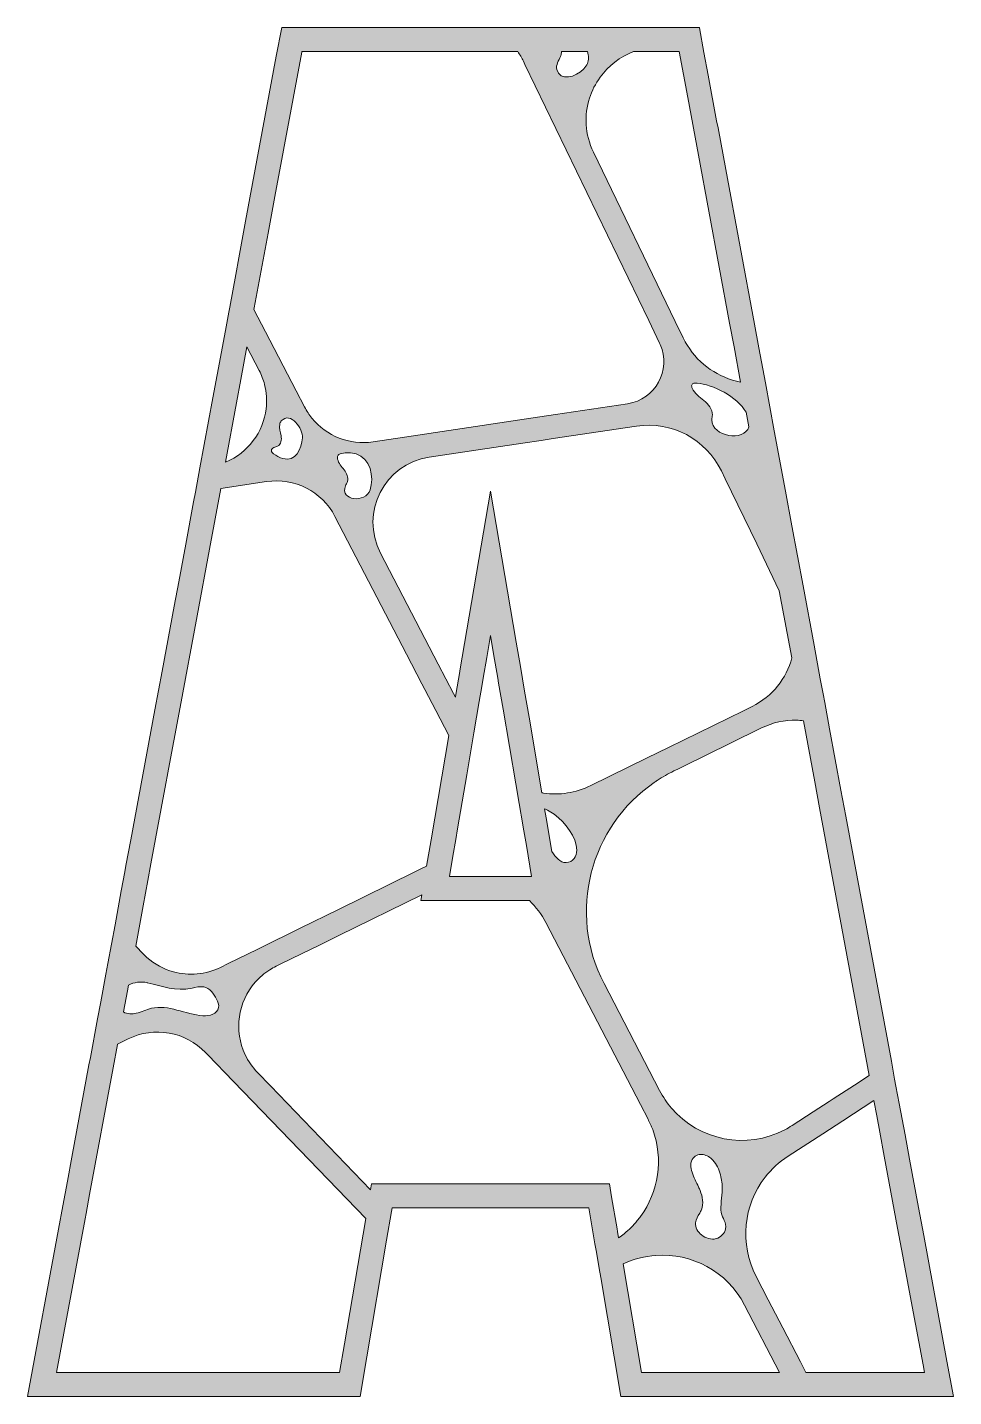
# Model space of a CAD drawing. Extents: x -1650 to 2650, y -4022 to 3022.
# Drawn here: x -1650 to -1350, y 2578.2 to 3021.8 of the extents above; entities that cross this region are included whole.
import ezdxf

# ---------------------------------------------------------------- set-up
doc = ezdxf.new("R2010")
doc.units = 0
doc.header["$MEASUREMENT"] = 0
doc.layers.add('Layer 1', color=7, linetype='Continuous')

# ---------------------------------------------------------------- blocks, each defined once
blk = doc.blocks.new('block 2')
at = {"layer": 'Layer 1', "true_color": 0x31fcff}
h = blk.add_hatch(color=4, dxfattribs=at)
h.dxf.hatch_style = 2
h.paths.add_polyline_path([(-1352.12, 2589.78), (-1359.67, 2630.48), (-1361.35, 2639.53), (-1364.26, 2655.17), (-1365.71, 2662.99), (-1367.6, 2673.17), (-1368.64, 2678.78), (-1369.08, 2681.1), (-1370.15, 2686.87), (-1384.89, 2766.26), (-1386.46, 2774.73), (-1390.15, 2794.56), (-1391.73, 2803.07), (-1392.25, 2805.88), (-1393.16, 2810.72), (-1395.18, 2821.6), (-1398.75, 2840.85), (-1402.37, 2860.35), (-1404.45, 2871.51), (-1408.07, 2891.03), (-1410.95, 2906.57), (-1413.07, 2917.99), (-1414.49, 2925.65), (-1423.8, 2975.75), (-1426.29, 2989.19), (-1426.73, 2991.51), (-1429.46, 3006.23), (-1430.84, 3013.65), (-1432.31, 3021.58), (-1432.34, 3021.75), (-1567.63, 3021.75), (-1569.37, 3012.43), (-1579.3, 2958.95), (-1581.5, 2947.09), (-1582.5, 2941.72), (-1584.45, 2931.17), (-1584.75, 2929.56), (-1585.86, 2923.59), (-1588.52, 2909.25), (-1589.91, 2901.76), (-1594.12, 2879.1), (-1595.59, 2871.18), (-1596.18, 2868.06), (-1598.72, 2854.32), (-1600.98, 2842.2), (-1602.45, 2834.23), (-1606.36, 2813.22), (-1608.68, 2800.71), (-1616.5, 2758.62), (-1618.06, 2750.26), (-1618.43, 2748.27), (-1619.57, 2742.09), (-1621.61, 2731.1), (-1623.95, 2718.53), (-1624.6, 2715.04), (-1626.26, 2706.11), (-1627.28, 2700.6), (-1629.6, 2688.11), (-1630.05, 2685.68), (-1635.59, 2655.81), (-1637.04, 2647.99), (-1638.52, 2640.04), (-1639.92, 2632.53), (-1650, 2578.25), (-1542.25, 2578.25), (-1540.06, 2591.1), (-1533.63, 2628.91), (-1532.05, 2638.22), (-1531.85, 2639.36), (-1468.12, 2639.36), (-1468.01, 2638.73), (-1466.14, 2627.72), (-1465.68, 2625.01), (-1464.79, 2619.78), (-1464.29, 2616.84), (-1457.73, 2578.25), (-1349.98, 2578.25)])
edge = h.paths.add_edge_path()
edge.add_spline(control_points=[(-1400.86, 2797.33), (-1400.11, 2797.31), (-1399.36, 2797.25), (-1398.62, 2797.17), (-1398.62, 2797.17), (-1394.95, 2777.41), (-1394.95, 2777.41), (-1394.95, 2777.41), (-1393.38, 2768.92), (-1393.38, 2768.92), (-1393.38, 2768.92), (-1377.29, 2682.25), (-1377.29, 2682.25), (-1377.29, 2682.25), (-1382.09, 2679.15), (-1382.09, 2679.15), (-1382.09, 2679.15), (-1388.98, 2674.69), (-1388.98, 2674.69), (-1388.98, 2674.69), (-1390.3, 2673.82), (-1390.3, 2673.82), (-1390.3, 2673.82), (-1395.45, 2670.49), (-1395.45, 2670.49), (-1395.45, 2670.49), (-1402.32, 2666.04), (-1402.32, 2666.04), (-1403.06, 2665.56), (-1403.83, 2665.11), (-1404.6, 2664.7), (-1417.1, 2658.07), (-1432.39, 2661.2), (-1441.36, 2671.68), (-1442.82, 2673.38), (-1444.12, 2675.29), (-1445.2, 2677.38), (-1445.2, 2677.38), (-1463.2, 2712.03), (-1463.2, 2712.03), (-1475.16, 2735.06), (-1467.71, 2762.94), (-1446.93, 2777.19), (-1446.62, 2777.4), (-1446.31, 2777.61), (-1446, 2777.8), (-1444.27, 2778.94), (-1442.45, 2779.98), (-1440.55, 2780.91), (-1440.55, 2780.91), (-1439.32, 2781.52), (-1439.32, 2781.52), (-1439.32, 2781.52), (-1437.11, 2782.59), (-1437.11, 2782.59), (-1437.11, 2782.59), (-1422.41, 2789.81), (-1422.41, 2789.81), (-1422.41, 2789.81), (-1412.17, 2794.84), (-1412.17, 2794.84), (-1408.53, 2796.63), (-1404.66, 2797.43), (-1400.86, 2797.33)], knot_values=[0, 0, 0, 0, 1, 1, 1, 2, 2, 2, 3, 3, 3, 4, 4, 4, 5, 5, 5, 6, 6, 6, 7, 7, 7, 8, 8, 8, 9, 9, 9, 10, 10, 10, 11, 11, 11, 12, 12, 12, 13, 13, 13, 14, 14, 14, 15, 15, 15, 16, 16, 16, 17, 17, 17, 18, 18, 18, 19, 19, 19, 20, 20, 20, 21, 21, 21, 21], degree=3, periodic=1)
edge = h.paths.add_edge_path()
edge.add_spline(control_points=[(-1425.24, 2637.84), (-1424.91, 2635.98), (-1423.42, 2634.66), (-1423.84, 2632.62), (-1424.15, 2631.11), (-1425.38, 2629.81), (-1426.87, 2629.41), (-1428.5, 2628.97), (-1430.28, 2629.57), (-1431.6, 2630.63), (-1432.8, 2631.58), (-1433.74, 2633.02), (-1433.59, 2634.55), (-1433.48, 2635.69), (-1432.81, 2636.65), (-1432.23, 2637.67), (-1432.02, 2638.03), (-1431.82, 2638.4), (-1431.67, 2638.77), (-1430.87, 2640.76), (-1431.31, 2643.04), (-1432.1, 2645.03), (-1432.25, 2645.4), (-1432.41, 2645.78), (-1432.59, 2646.15), (-1433.3, 2647.73), (-1434.16, 2649.25), (-1434.71, 2650.9), (-1435.21, 2652.43), (-1435.4, 2654.27), (-1434.38, 2655.52), (-1433.6, 2656.47), (-1432.27, 2656.84), (-1431.07, 2656.64), (-1429.87, 2656.43), (-1428.8, 2655.73), (-1427.95, 2654.85), (-1426.69, 2653.52), (-1425.92, 2651.85), (-1425.47, 2650.06), (-1425.09, 2648.54), (-1424.94, 2646.92), (-1424.91, 2645.36), (-1424.89, 2644.12), (-1425.08, 2642.81), (-1425.23, 2641.51), (-1425.37, 2640.25), (-1425.45, 2639), (-1425.24, 2637.84)], knot_values=[0, 0, 0, 0, 1, 1, 1, 2, 2, 2, 3, 3, 3, 4, 4, 4, 5, 5, 5, 6, 6, 6, 7, 7, 7, 8, 8, 8, 9, 9, 9, 10, 10, 10, 11, 11, 11, 12, 12, 12, 13, 13, 13, 14, 14, 14, 15, 15, 15, 16, 16, 16, 16], degree=3, periodic=1)
edge = h.paths.add_edge_path()
edge.add_spline(control_points=[(-1472.07, 2755.25), (-1472.04, 2753.27), (-1473.22, 2751.26), (-1475.47, 2751.22), (-1477.52, 2751.18), (-1478.87, 2752.98), (-1480.09, 2754.78), (-1480.09, 2754.78), (-1481.96, 2765.77), (-1481.96, 2765.77), (-1481.96, 2765.77), (-1482.45, 2768.61), (-1482.45, 2768.61), (-1482.12, 2768.5), (-1481.79, 2768.36), (-1481.49, 2768.21), (-1480.79, 2767.85), (-1480.06, 2767.39), (-1479.33, 2766.86), (-1475.7, 2764.18), (-1472.13, 2759.5), (-1472.07, 2755.25)], knot_values=[0, 0, 0, 0, 1, 1, 1, 2, 2, 2, 3, 3, 3, 4, 4, 4, 5, 5, 5, 6, 6, 6, 7, 7, 7, 7], degree=3, periodic=1)
h.paths.add_polyline_path([(-1512.17, 2753.27), (-1511.25, 2758.74), (-1510.67, 2762.14), (-1507.69, 2779.61), (-1505.37, 2793.22), (-1503.64, 2803.36), (-1502.8, 2808.27), (-1502.35, 2810.92), (-1501.2, 2817.68), (-1499.99, 2824.77), (-1498.98, 2818.83), (-1497.63, 2810.95), (-1497.36, 2809.37), (-1495.93, 2800.95), (-1491.8, 2776.73), (-1490.72, 2770.38), (-1489.54, 2763.48), (-1489.41, 2762.69), (-1488.38, 2756.71), (-1486.69, 2746.74), (-1513.29, 2746.74)])
edge = h.paths.add_edge_path()
edge.add_spline(control_points=[(-1413.77, 2854.44), (-1413.77, 2854.44), (-1406.45, 2839.29), (-1406.45, 2839.29), (-1406.45, 2839.29), (-1402.4, 2817.51), (-1402.4, 2817.51), (-1404.12, 2810.91), (-1408.61, 2805.06), (-1415.21, 2801.83), (-1415.21, 2801.83), (-1418.09, 2800.41), (-1418.09, 2800.41), (-1418.09, 2800.41), (-1442.38, 2788.49), (-1442.38, 2788.49), (-1442.38, 2788.49), (-1449.22, 2785.13), (-1449.22, 2785.13), (-1449.22, 2785.13), (-1467.49, 2776.17), (-1467.49, 2776.17), (-1472.41, 2773.75), (-1477.75, 2773), (-1482.81, 2773.74), (-1482.99, 2773.76), (-1483.16, 2773.79), (-1483.33, 2773.82), (-1483.33, 2773.82), (-1487.51, 2798.31), (-1487.51, 2798.31), (-1487.51, 2798.31), (-1488.94, 2806.74), (-1488.94, 2806.74), (-1488.94, 2806.74), (-1490.31, 2814.74), (-1490.31, 2814.74), (-1490.31, 2814.74), (-1491.65, 2822.63), (-1491.65, 2822.63), (-1491.65, 2822.63), (-1499.99, 2871.51), (-1499.99, 2871.51), (-1499.99, 2871.51), (-1509.91, 2813.29), (-1509.91, 2813.29), (-1509.91, 2813.29), (-1509.93, 2813.15), (-1509.93, 2813.15), (-1509.93, 2813.15), (-1511.2, 2805.72), (-1511.2, 2805.72), (-1511.2, 2805.72), (-1511.36, 2804.77), (-1511.36, 2804.77), (-1511.36, 2804.77), (-1511.98, 2805.96), (-1511.98, 2805.96), (-1511.98, 2805.96), (-1514.49, 2810.78), (-1514.49, 2810.78), (-1514.49, 2810.78), (-1516.93, 2815.48), (-1516.93, 2815.48), (-1516.93, 2815.48), (-1535.64, 2851.5), (-1535.64, 2851.5), (-1542.41, 2864.54), (-1534.34, 2880.36), (-1519.82, 2882.54), (-1519.82, 2882.54), (-1506.14, 2884.59), (-1506.14, 2884.59), (-1506.14, 2884.59), (-1489.47, 2887.09), (-1489.47, 2887.09), (-1489.47, 2887.09), (-1483.59, 2887.97), (-1483.59, 2887.97), (-1483.59, 2887.97), (-1479.66, 2888.55), (-1479.66, 2888.55), (-1479.66, 2888.55), (-1452.7, 2892.59), (-1452.7, 2892.59), (-1441.33, 2894.3), (-1430.18, 2888.41), (-1425.19, 2878.07), (-1425.19, 2878.07), (-1423.95, 2875.5), (-1423.95, 2875.5), (-1423.95, 2875.5), (-1413.77, 2854.44), (-1413.77, 2854.44)], knot_values=[0, 0, 0, 0, 1, 1, 1, 2, 2, 2, 3, 3, 3, 4, 4, 4, 5, 5, 5, 6, 6, 6, 7, 7, 7, 8, 8, 8, 9, 9, 9, 10, 10, 10, 11, 11, 11, 12, 12, 12, 13, 13, 13, 14, 14, 14, 15, 15, 15, 16, 16, 16, 17, 17, 17, 18, 18, 18, 19, 19, 19, 20, 20, 20, 21, 21, 21, 22, 22, 22, 23, 23, 23, 24, 24, 24, 25, 25, 25, 26, 26, 26, 27, 27, 27, 28, 28, 28, 29, 29, 29, 30, 30, 30, 31, 31, 31, 31], degree=3, periodic=1)
edge = h.paths.add_edge_path()
edge.add_spline(control_points=[(-1416.3, 2892.34), (-1417.74, 2887.49), (-1428.26, 2889.1), (-1428.27, 2894.64), (-1428.27, 2895.19), (-1428.13, 2895.72), (-1428.1, 2896.25), (-1428.04, 2898.12), (-1429.42, 2899.69), (-1430.84, 2900.89), (-1432.27, 2902.08), (-1433.91, 2903.18), (-1434.66, 2904.89), (-1434.8, 2905.2), (-1434.91, 2905.56), (-1434.8, 2905.89), (-1434.58, 2906.52), (-1433.72, 2906.61), (-1433.04, 2906.55), (-1428.07, 2906.08), (-1420.06, 2902.19), (-1417.18, 2897.08), (-1417.18, 2897.08), (-1417.18, 2897.07), (-1417.18, 2897.07), (-1417.18, 2897.07), (-1416.3, 2892.34), (-1416.3, 2892.34)], knot_values=[0, 0, 0, 0, 1, 1, 1, 2, 2, 2, 3, 3, 3, 4, 4, 4, 5, 5, 5, 6, 6, 6, 7, 7, 7, 8, 8, 8, 9, 9, 9, 9], degree=3, periodic=1)
edge = h.paths.add_edge_path()
edge.add_spline(control_points=[(-1464.48, 3005.59), (-1461.8, 3009.29), (-1458.07, 3012.24), (-1453.68, 3013.9), (-1453.68, 3013.9), (-1438.87, 3013.9), (-1438.87, 3013.9), (-1438.87, 3013.9), (-1436.11, 2999.01), (-1436.11, 2999.01), (-1436.11, 2999.01), (-1432.64, 2980.37), (-1432.64, 2980.37), (-1432.64, 2980.37), (-1422.53, 2925.92), (-1422.53, 2925.92), (-1422.53, 2925.92), (-1421.11, 2918.25), (-1421.11, 2918.25), (-1421.11, 2918.25), (-1419, 2906.88), (-1419, 2906.88), (-1426.04, 2908.26), (-1432.34, 2912.49), (-1436.23, 2918.74), (-1436.72, 2919.53), (-1437.18, 2920.35), (-1437.58, 2921.21), (-1437.58, 2921.21), (-1440.14, 2926.49), (-1440.14, 2926.49), (-1440.14, 2926.49), (-1466.65, 2981.32), (-1466.65, 2981.32), (-1469.49, 2987.21), (-1469.68, 2993.37), (-1467.93, 2998.8), (-1467.15, 3001.25), (-1465.98, 3003.53), (-1464.48, 3005.59)], knot_values=[0, 0, 0, 0, 1, 1, 1, 2, 2, 2, 3, 3, 3, 4, 4, 4, 5, 5, 5, 6, 6, 6, 7, 7, 7, 8, 8, 8, 9, 9, 9, 10, 10, 10, 11, 11, 11, 12, 12, 12, 13, 13, 13, 13], degree=3, periodic=1)
edge = h.paths.add_edge_path()
edge.add_spline(control_points=[(-1477.31, 3012.37), (-1477.18, 3012.73), (-1477.07, 3013.09), (-1477.02, 3013.46), (-1477, 3013.6), (-1476.99, 3013.76), (-1476.99, 3013.9), (-1476.99, 3013.9), (-1468.52, 3013.9), (-1468.52, 3013.9), (-1468.36, 3013.24), (-1468.26, 3012.56), (-1468.22, 3011.9), (-1468.17, 3010.64), (-1468.79, 3009.39), (-1469.76, 3008.35), (-1472.38, 3005.51), (-1477.54, 3004.18), (-1478.52, 3008.14), (-1478.88, 3009.6), (-1477.86, 3010.94), (-1477.31, 3012.37)], knot_values=[0, 0, 0, 0, 1, 1, 1, 2, 2, 2, 3, 3, 3, 4, 4, 4, 5, 5, 5, 6, 6, 6, 7, 7, 7, 7], degree=3, periodic=1)
edge = h.paths.add_edge_path()
edge.add_spline(control_points=[(-1576.52, 2930.92), (-1576.52, 2930.92), (-1572.02, 2955.15), (-1572.02, 2955.15), (-1572.02, 2955.15), (-1569.81, 2967.02), (-1569.81, 2967.02), (-1569.81, 2967.02), (-1561.14, 3013.68), (-1561.14, 3013.68), (-1561.14, 3013.68), (-1561.1, 3013.9), (-1561.1, 3013.9), (-1561.1, 3013.9), (-1491.14, 3013.9), (-1491.14, 3013.9), (-1490.47, 3012.92), (-1489.86, 3011.88), (-1489.34, 3010.79), (-1489.34, 3010.79), (-1488.82, 3009.72), (-1488.82, 3009.72), (-1488.82, 3009.72), (-1448.73, 2926.77), (-1448.73, 2926.77), (-1448.73, 2926.77), (-1445.2, 2919.48), (-1445.2, 2919.48), (-1445.13, 2919.33), (-1445.06, 2919.18), (-1445, 2919.03), (-1441.35, 2910.77), (-1446.55, 2901.21), (-1455.56, 2899.86), (-1455.56, 2899.86), (-1478.9, 2896.36), (-1478.9, 2896.36), (-1478.9, 2896.36), (-1489.04, 2894.84), (-1489.04, 2894.84), (-1489.04, 2894.84), (-1492.6, 2894.31), (-1492.6, 2894.31), (-1492.6, 2894.31), (-1527.82, 2889.03), (-1527.82, 2889.03), (-1527.82, 2889.03), (-1538.04, 2887.5), (-1538.04, 2887.5), (-1545.63, 2886.36), (-1553.14, 2889.38), (-1557.84, 2895.19), (-1558.73, 2896.3), (-1559.52, 2897.5), (-1560.2, 2898.8), (-1560.2, 2898.8), (-1562.9, 2903.99), (-1562.9, 2903.99), (-1562.9, 2903.99), (-1572.87, 2923.18), (-1572.87, 2923.18), (-1572.87, 2923.18), (-1576.61, 2930.39), (-1576.61, 2930.39), (-1576.61, 2930.39), (-1576.52, 2930.92), (-1576.52, 2930.92)], knot_values=[0, 0, 0, 0, 1, 1, 1, 2, 2, 2, 3, 3, 3, 4, 4, 4, 5, 5, 5, 6, 6, 6, 7, 7, 7, 8, 8, 8, 9, 9, 9, 10, 10, 10, 11, 11, 11, 12, 12, 12, 13, 13, 13, 14, 14, 14, 15, 15, 15, 16, 16, 16, 17, 17, 17, 18, 18, 18, 19, 19, 19, 20, 20, 20, 21, 21, 21, 22, 22, 22, 22], degree=3, periodic=1)
edge = h.paths.add_edge_path()
edge.add_spline(control_points=[(-1547.41, 2878.43), (-1548.23, 2879.52), (-1549.22, 2880.56), (-1549.5, 2881.9), (-1549.61, 2882.45), (-1549.56, 2883.1), (-1549.12, 2883.46), (-1548.87, 2883.65), (-1548.55, 2883.71), (-1548.24, 2883.76), (-1546.69, 2884.01), (-1545.07, 2884.04), (-1543.55, 2883.62), (-1538.92, 2882.33), (-1537.61, 2876.13), (-1538.98, 2871.94), (-1540.41, 2867.59), (-1548.84, 2868.36), (-1546.99, 2873.24), (-1546.81, 2873.73), (-1546.48, 2874.16), (-1546.32, 2874.66), (-1545.89, 2875.95), (-1546.59, 2877.34), (-1547.41, 2878.43)], knot_values=[0, 0, 0, 0, 1, 1, 1, 2, 2, 2, 3, 3, 3, 4, 4, 4, 5, 5, 5, 6, 6, 6, 7, 7, 7, 8, 8, 8, 8], degree=3, periodic=1)
edge = h.paths.add_edge_path()
edge.add_spline(control_points=[(-1567.8, 2889.47), (-1567.99, 2890.71), (-1568.47, 2891.96), (-1568.24, 2893.21), (-1568.17, 2893.6), (-1568.03, 2893.98), (-1567.76, 2894.27), (-1564.72, 2897.62), (-1560.67, 2891.62), (-1560.93, 2888.81), (-1561.26, 2885.31), (-1563.09, 2880.78), (-1567.25, 2882.09), (-1568.33, 2882.43), (-1569.36, 2882.96), (-1570.27, 2883.65), (-1570.62, 2883.91), (-1570.97, 2884.26), (-1570.96, 2884.7), (-1570.96, 2885.14), (-1570.57, 2885.47), (-1570.17, 2885.66), (-1569.77, 2885.83), (-1569.32, 2885.89), (-1568.94, 2886.1), (-1567.83, 2886.7), (-1567.6, 2888.22), (-1567.8, 2889.47)], knot_values=[0, 0, 0, 0, 1, 1, 1, 2, 2, 2, 3, 3, 3, 4, 4, 4, 5, 5, 5, 6, 6, 6, 7, 7, 7, 8, 8, 8, 9, 9, 9, 9], degree=3, periodic=1)
edge = h.paths.add_edge_path()
edge.add_spline(control_points=[(-1582.21, 2900.19), (-1582.21, 2900.19), (-1580.82, 2907.67), (-1580.82, 2907.67), (-1580.82, 2907.67), (-1578.87, 2918.23), (-1578.87, 2918.23), (-1578.87, 2918.23), (-1574.92, 2910.63), (-1574.92, 2910.63), (-1574.15, 2909.15), (-1573.58, 2907.64), (-1573.18, 2906.11), (-1572.5, 2903.47), (-1572.34, 2900.8), (-1572.66, 2898.23), (-1573.57, 2890.71), (-1578.47, 2883.93), (-1585.79, 2880.95), (-1585.79, 2880.95), (-1582.21, 2900.19), (-1582.21, 2900.19)], knot_values=[0, 0, 0, 0, 1, 1, 1, 2, 2, 2, 3, 3, 3, 4, 4, 4, 5, 5, 5, 6, 6, 6, 7, 7, 7, 7], degree=3, periodic=1)
edge = h.paths.add_edge_path()
edge.add_spline(control_points=[(-1612.48, 2737.25), (-1612.48, 2737.25), (-1610.96, 2745.43), (-1610.96, 2745.43), (-1610.96, 2745.43), (-1609.96, 2750.85), (-1609.96, 2750.85), (-1609.96, 2750.85), (-1605.13, 2776.82), (-1605.13, 2776.82), (-1605.13, 2776.82), (-1604.61, 2779.64), (-1604.61, 2779.64), (-1604.61, 2779.68), (-1604.6, 2779.72), (-1604.59, 2779.76), (-1604.59, 2779.76), (-1600.54, 2801.55), (-1600.54, 2801.55), (-1600.54, 2801.55), (-1595.04, 2831.15), (-1595.04, 2831.15), (-1595.04, 2831.15), (-1591.03, 2852.72), (-1591.03, 2852.72), (-1591.03, 2852.72), (-1587.38, 2872.41), (-1587.38, 2872.41), (-1587.38, 2872.41), (-1572.53, 2874.63), (-1572.53, 2874.63), (-1563.48, 2875.99), (-1554.58, 2871.45), (-1550.36, 2863.34), (-1550.36, 2863.34), (-1527.16, 2818.68), (-1527.16, 2818.68), (-1527.16, 2818.68), (-1522.21, 2809.16), (-1522.21, 2809.16), (-1522.21, 2809.16), (-1521.25, 2807.28), (-1521.25, 2807.28), (-1521.25, 2807.28), (-1517.74, 2800.52), (-1517.74, 2800.52), (-1517.74, 2800.52), (-1513.49, 2792.34), (-1513.49, 2792.34), (-1513.49, 2792.34), (-1519.24, 2758.59), (-1519.24, 2758.59), (-1519.24, 2758.59), (-1520.69, 2750.08), (-1520.69, 2750.08), (-1521, 2749.9), (-1521.33, 2749.74), (-1521.65, 2749.58), (-1521.65, 2749.58), (-1524.5, 2748.18), (-1524.5, 2748.18), (-1524.5, 2748.18), (-1549.17, 2736.07), (-1549.17, 2736.07), (-1549.17, 2736.07), (-1561.67, 2729.93), (-1561.67, 2729.93), (-1561.67, 2729.93), (-1564.61, 2728.49), (-1564.61, 2728.49), (-1564.61, 2728.49), (-1571.44, 2725.14), (-1571.44, 2725.14), (-1571.44, 2725.14), (-1575.37, 2723.21), (-1575.37, 2723.21), (-1575.37, 2723.21), (-1584.98, 2718.49), (-1584.98, 2718.49), (-1584.98, 2718.49), (-1587.45, 2717.28), (-1587.45, 2717.28), (-1592.31, 2714.89), (-1597.74, 2714.47), (-1602.7, 2715.85), (-1605.84, 2716.71), (-1608.78, 2718.28), (-1611.31, 2720.53), (-1611.72, 2720.88), (-1612.12, 2721.27), (-1612.52, 2721.67), (-1612.52, 2721.67), (-1614.91, 2724.16), (-1614.91, 2724.16), (-1614.91, 2724.16), (-1612.48, 2737.25), (-1612.48, 2737.25)], knot_values=[0, 0, 0, 0, 1, 1, 1, 2, 2, 2, 3, 3, 3, 4, 4, 4, 5, 5, 5, 6, 6, 6, 7, 7, 7, 8, 8, 8, 9, 9, 9, 10, 10, 10, 11, 11, 11, 12, 12, 12, 13, 13, 13, 14, 14, 14, 15, 15, 15, 16, 16, 16, 17, 17, 17, 18, 18, 18, 19, 19, 19, 20, 20, 20, 21, 21, 21, 22, 22, 22, 23, 23, 23, 24, 24, 24, 25, 25, 25, 26, 26, 26, 27, 27, 27, 28, 28, 28, 29, 29, 29, 30, 30, 30, 31, 31, 31, 32, 32, 32, 32], degree=3, periodic=1)
edge = h.paths.add_edge_path()
edge.add_spline(control_points=[(-1617.6, 2709.69), (-1617.6, 2709.69), (-1617.26, 2711.49), (-1617.26, 2711.49), (-1615.47, 2712.51), (-1613.23, 2712.78), (-1611.22, 2712.33), (-1611.2, 2712.33), (-1611.18, 2712.33), (-1611.17, 2712.32), (-1606.04, 2711.12), (-1602.11, 2709.45), (-1596.66, 2710.57), (-1595.41, 2710.83), (-1594.12, 2711.19), (-1592.88, 2710.94), (-1590.93, 2710.54), (-1589.58, 2708.76), (-1588.7, 2706.98), (-1588.26, 2706.14), (-1587.89, 2705.2), (-1588.05, 2704.27), (-1588.41, 2702.2), (-1591.05, 2701.48), (-1593.15, 2701.63), (-1598.8, 2702.01), (-1604.31, 2705.36), (-1609.82, 2704.03), (-1611.49, 2703.62), (-1613.04, 2702.8), (-1614.71, 2702.4), (-1616.1, 2702.08), (-1617.68, 2702.12), (-1618.86, 2702.85), (-1618.86, 2702.85), (-1617.6, 2709.69), (-1617.6, 2709.69)], knot_values=[0, 0, 0, 0, 1, 1, 1, 2, 2, 2, 3, 3, 3, 4, 4, 4, 5, 5, 5, 6, 6, 6, 7, 7, 7, 8, 8, 8, 9, 9, 9, 10, 10, 10, 11, 11, 11, 12, 12, 12, 12], degree=3, periodic=1)
edge = h.paths.add_edge_path()
edge.add_spline(control_points=[(-1547.32, 2595.31), (-1547.32, 2595.31), (-1548.88, 2586.1), (-1548.88, 2586.1), (-1548.88, 2586.1), (-1640.55, 2586.1), (-1640.55, 2586.1), (-1640.55, 2586.1), (-1634.32, 2619.63), (-1634.32, 2619.63), (-1634.32, 2619.63), (-1631.32, 2635.8), (-1631.32, 2635.8), (-1631.32, 2635.8), (-1631, 2637.56), (-1631, 2637.56), (-1631, 2637.56), (-1629.84, 2643.76), (-1629.84, 2643.76), (-1629.84, 2643.76), (-1622.23, 2684.77), (-1622.23, 2684.77), (-1622.23, 2684.77), (-1620.83, 2692.28), (-1620.83, 2692.28), (-1620.83, 2692.28), (-1620.81, 2692.43), (-1620.81, 2692.43), (-1620.81, 2692.43), (-1617.35, 2694.12), (-1617.35, 2694.12), (-1608.93, 2698.25), (-1598.8, 2696.48), (-1592.29, 2689.73), (-1592.29, 2689.73), (-1591.5, 2688.91), (-1591.5, 2688.91), (-1591.5, 2688.91), (-1583.19, 2680.29), (-1583.19, 2680.29), (-1583.19, 2680.29), (-1540.4, 2635.93), (-1540.4, 2635.93), (-1540.4, 2635.93), (-1547.32, 2595.31), (-1547.32, 2595.31)], knot_values=[0, 0, 0, 0, 1, 1, 1, 2, 2, 2, 3, 3, 3, 4, 4, 4, 5, 5, 5, 6, 6, 6, 7, 7, 7, 8, 8, 8, 9, 9, 9, 10, 10, 10, 11, 11, 11, 12, 12, 12, 13, 13, 13, 14, 14, 14, 15, 15, 15, 15], degree=3, periodic=1)
edge = h.paths.add_edge_path()
edge.add_spline(control_points=[(-1458.5, 2629.67), (-1458.5, 2629.67), (-1458.85, 2631.73), (-1458.85, 2631.73), (-1458.85, 2631.73), (-1459, 2632.58), (-1459, 2632.58), (-1459, 2632.58), (-1460.77, 2642.99), (-1460.77, 2642.99), (-1460.77, 2642.99), (-1461.48, 2647.22), (-1461.48, 2647.22), (-1461.48, 2647.22), (-1538.49, 2647.22), (-1538.49, 2647.22), (-1538.49, 2647.22), (-1538.82, 2645.25), (-1538.82, 2645.25), (-1538.82, 2645.25), (-1571.3, 2678.93), (-1571.3, 2678.93), (-1571.3, 2678.93), (-1575.47, 2683.26), (-1575.47, 2683.26), (-1577.15, 2685), (-1578.47, 2686.93), (-1579.44, 2688.97), (-1583.16, 2696.75), (-1581.81, 2706.08), (-1576.19, 2712.5), (-1574.85, 2714.02), (-1573.27, 2715.37), (-1571.47, 2716.51), (-1570.82, 2716.91), (-1570.15, 2717.29), (-1569.45, 2717.64), (-1569.45, 2717.64), (-1568.07, 2718.31), (-1568.07, 2718.31), (-1568.07, 2718.31), (-1561.25, 2721.67), (-1561.25, 2721.67), (-1561.25, 2721.67), (-1555.63, 2724.42), (-1555.63, 2724.42), (-1555.63, 2724.42), (-1549.08, 2727.64), (-1549.08, 2727.64), (-1549.08, 2727.64), (-1522.28, 2740.8), (-1522.28, 2740.8), (-1522.28, 2740.8), (-1522.6, 2738.89), (-1522.6, 2738.89), (-1522.6, 2738.89), (-1487.39, 2738.89), (-1487.39, 2738.89), (-1485.28, 2736.91), (-1483.47, 2734.54), (-1482.06, 2731.84), (-1482.06, 2731.84), (-1451.41, 2672.83), (-1451.41, 2672.83), (-1451.41, 2672.83), (-1448.97, 2668.13), (-1448.97, 2668.13), (-1448.39, 2667.01), (-1447.88, 2665.87), (-1447.45, 2664.72), (-1443.91, 2655.16), (-1445.54, 2644.59), (-1451.39, 2636.6), (-1451.72, 2636.14), (-1452.06, 2635.69), (-1452.43, 2635.26), (-1453.68, 2633.72), (-1455.11, 2632.3), (-1456.71, 2631.02), (-1457.28, 2630.55), (-1457.88, 2630.1), (-1458.5, 2629.67)], knot_values=[0, 0, 0, 0, 1, 1, 1, 2, 2, 2, 3, 3, 3, 4, 4, 4, 5, 5, 5, 6, 6, 6, 7, 7, 7, 8, 8, 8, 9, 9, 9, 10, 10, 10, 11, 11, 11, 12, 12, 12, 13, 13, 13, 14, 14, 14, 15, 15, 15, 16, 16, 16, 17, 17, 17, 18, 18, 18, 19, 19, 19, 20, 20, 20, 21, 21, 21, 22, 22, 22, 23, 23, 23, 24, 24, 24, 25, 25, 25, 26, 26, 26, 27, 27, 27, 27], degree=3, periodic=1)
edge = h.paths.add_edge_path()
edge.add_spline(control_points=[(-1451.1, 2586.1), (-1451.1, 2586.1), (-1457.06, 2621.21), (-1457.06, 2621.21), (-1453.63, 2622.83), (-1450.01, 2623.74), (-1446.4, 2623.99), (-1434.91, 2624.79), (-1423.41, 2618.91), (-1417.69, 2607.91), (-1417.69, 2607.91), (-1406.37, 2586.1), (-1406.37, 2586.1), (-1406.37, 2586.1), (-1451.1, 2586.1), (-1451.1, 2586.1)], knot_values=[0, 0, 0, 0, 1, 1, 1, 2, 2, 2, 3, 3, 3, 4, 4, 4, 5, 5, 5, 5], degree=3, periodic=1)
edge = h.paths.add_edge_path()
edge.add_spline(control_points=[(-1397.8, 2586.1), (-1397.8, 2586.1), (-1399.54, 2589.47), (-1399.54, 2589.47), (-1399.54, 2589.47), (-1405.29, 2600.54), (-1405.29, 2600.54), (-1405.29, 2600.54), (-1410, 2609.6), (-1410, 2609.6), (-1410, 2609.6), (-1413.93, 2617.16), (-1413.93, 2617.16), (-1419.44, 2627.78), (-1418.01, 2640.3), (-1411.05, 2649.3), (-1409.03, 2651.92), (-1406.54, 2654.23), (-1403.62, 2656.13), (-1403.62, 2656.13), (-1392.37, 2663.41), (-1392.37, 2663.41), (-1392.37, 2663.41), (-1385.9, 2667.61), (-1385.9, 2667.61), (-1385.9, 2667.61), (-1375.78, 2674.16), (-1375.78, 2674.16), (-1375.78, 2674.16), (-1374.85, 2669.19), (-1374.85, 2669.19), (-1374.85, 2669.19), (-1373.88, 2663.93), (-1373.88, 2663.93), (-1373.88, 2663.93), (-1372.42, 2656.1), (-1372.42, 2656.1), (-1372.42, 2656.1), (-1368.1, 2632.84), (-1368.1, 2632.84), (-1368.1, 2632.84), (-1366.42, 2623.78), (-1366.42, 2623.78), (-1366.42, 2623.78), (-1366.08, 2621.95), (-1366.08, 2621.95), (-1366.08, 2621.95), (-1363.72, 2609.2), (-1363.72, 2609.2), (-1363.72, 2609.2), (-1359.88, 2588.56), (-1359.88, 2588.56), (-1359.88, 2588.56), (-1359.43, 2586.1), (-1359.43, 2586.1), (-1359.43, 2586.1), (-1397.8, 2586.1), (-1397.8, 2586.1)], knot_values=[0, 0, 0, 0, 1, 1, 1, 2, 2, 2, 3, 3, 3, 4, 4, 4, 5, 5, 5, 6, 6, 6, 7, 7, 7, 8, 8, 8, 9, 9, 9, 10, 10, 10, 11, 11, 11, 12, 12, 12, 13, 13, 13, 14, 14, 14, 15, 15, 15, 16, 16, 16, 17, 17, 17, 18, 18, 18, 19, 19, 19, 19], degree=3, periodic=1)
at = {"layer": 'Layer 1', "lineweight": 0}
for points in [[(-1352.12, 2589.78), (-1359.67, 2630.48), (-1361.35, 2639.53), (-1364.26, 2655.17), (-1365.71, 2662.99), (-1367.6, 2673.17), (-1368.64, 2678.78), (-1369.08, 2681.1), (-1370.15, 2686.87), (-1384.89, 2766.26), (-1386.46, 2774.73), (-1390.15, 2794.56), (-1391.73, 2803.07), (-1392.25, 2805.88), (-1393.16, 2810.72), (-1395.18, 2821.6), (-1398.75, 2840.85), (-1402.37, 2860.35), (-1404.45, 2871.51), (-1408.07, 2891.03), (-1410.95, 2906.57), (-1413.07, 2917.99), (-1414.49, 2925.65), (-1423.8, 2975.75), (-1426.29, 2989.19), (-1426.73, 2991.51), (-1429.46, 3006.23), (-1430.84, 3013.65), (-1432.31, 3021.58), (-1432.34, 3021.75), (-1567.63, 3021.75), (-1569.37, 3012.43), (-1579.3, 2958.95), (-1581.5, 2947.09), (-1582.5, 2941.72), (-1584.45, 2931.17), (-1584.75, 2929.56), (-1585.86, 2923.59), (-1588.52, 2909.25), (-1589.91, 2901.76), (-1594.12, 2879.1), (-1595.59, 2871.18), (-1596.18, 2868.06), (-1598.72, 2854.32), (-1600.98, 2842.2), (-1602.45, 2834.23), (-1606.36, 2813.22), (-1608.68, 2800.71), (-1616.5, 2758.62), (-1618.06, 2750.26), (-1618.43, 2748.27), (-1619.57, 2742.09), (-1621.61, 2731.1), (-1623.95, 2718.53), (-1624.6, 2715.04), (-1626.26, 2706.11), (-1627.28, 2700.6), (-1629.6, 2688.11), (-1630.05, 2685.68), (-1635.59, 2655.81), (-1637.04, 2647.99), (-1638.52, 2640.04), (-1639.92, 2632.53), (-1650, 2578.25), (-1542.25, 2578.25), (-1540.06, 2591.1), (-1533.63, 2628.91), (-1532.05, 2638.22), (-1531.85, 2639.36), (-1468.12, 2639.36), (-1468.01, 2638.73), (-1466.14, 2627.72), (-1465.68, 2625.01), (-1464.79, 2619.78), (-1464.29, 2616.84), (-1457.73, 2578.25), (-1349.98, 2578.25), (-1352.12, 2589.78)], [(-1512.17, 2753.27), (-1511.25, 2758.74), (-1510.67, 2762.14), (-1507.69, 2779.61), (-1505.37, 2793.22), (-1503.64, 2803.36), (-1502.8, 2808.27), (-1502.35, 2810.92), (-1501.2, 2817.68), (-1499.99, 2824.77), (-1498.98, 2818.83), (-1497.63, 2810.95), (-1497.36, 2809.37), (-1495.93, 2800.95), (-1491.8, 2776.73), (-1490.72, 2770.38), (-1489.54, 2763.48), (-1489.41, 2762.69), (-1488.38, 2756.71), (-1486.69, 2746.74), (-1513.29, 2746.74), (-1512.17, 2753.27)]]:
    blk.add_lwpolyline(points, dxfattribs=at)
for points, knots in [([(-1576.52, 2930.92), (-1576.52, 2930.92), (-1572.02, 2955.15), (-1572.02, 2955.15), (-1572.02, 2955.15), (-1569.81, 2967.02), (-1569.81, 2967.02), (-1569.81, 2967.02), (-1561.14, 3013.68), (-1561.14, 3013.68), (-1561.14, 3013.68), (-1561.1, 3013.9), (-1561.1, 3013.9), (-1561.1, 3013.9), (-1491.14, 3013.9), (-1491.14, 3013.9), (-1490.47, 3012.92), (-1489.86, 3011.88), (-1489.34, 3010.79), (-1489.34, 3010.79), (-1488.82, 3009.72), (-1488.82, 3009.72), (-1488.82, 3009.72), (-1448.73, 2926.77), (-1448.73, 2926.77), (-1448.73, 2926.77), (-1445.2, 2919.48), (-1445.2, 2919.48), (-1445.13, 2919.33), (-1445.06, 2919.18), (-1445, 2919.03), (-1441.35, 2910.77), (-1446.55, 2901.21), (-1455.56, 2899.86), (-1455.56, 2899.86), (-1478.9, 2896.36), (-1478.9, 2896.36), (-1478.9, 2896.36), (-1489.04, 2894.84), (-1489.04, 2894.84), (-1489.04, 2894.84), (-1492.6, 2894.31), (-1492.6, 2894.31), (-1492.6, 2894.31), (-1527.82, 2889.03), (-1527.82, 2889.03), (-1527.82, 2889.03), (-1538.04, 2887.5), (-1538.04, 2887.5), (-1545.63, 2886.36), (-1553.14, 2889.38), (-1557.84, 2895.19), (-1558.73, 2896.3), (-1559.52, 2897.5), (-1560.2, 2898.8), (-1560.2, 2898.8), (-1562.9, 2903.99), (-1562.9, 2903.99), (-1562.9, 2903.99), (-1572.87, 2923.18), (-1572.87, 2923.18), (-1572.87, 2923.18), (-1576.61, 2930.39), (-1576.61, 2930.39), (-1576.61, 2930.39), (-1576.52, 2930.92), (-1576.52, 2930.92)], [0, 0, 0, 0, 1, 1, 1, 2, 2, 2, 3, 3, 3, 4, 4, 4, 5, 5, 5, 6, 6, 6, 7, 7, 7, 8, 8, 8, 9, 9, 9, 10, 10, 10, 11, 11, 11, 12, 12, 12, 13, 13, 13, 14, 14, 14, 15, 15, 15, 16, 16, 16, 17, 17, 17, 18, 18, 18, 19, 19, 19, 20, 20, 20, 21, 21, 21, 22, 22, 22, 22]), ([(-1477.31, 3012.37), (-1477.18, 3012.73), (-1477.07, 3013.09), (-1477.02, 3013.46), (-1477, 3013.6), (-1476.99, 3013.76), (-1476.99, 3013.9), (-1476.99, 3013.9), (-1468.52, 3013.9), (-1468.52, 3013.9), (-1468.36, 3013.24), (-1468.26, 3012.56), (-1468.22, 3011.9), (-1468.17, 3010.64), (-1468.79, 3009.39), (-1469.76, 3008.35), (-1472.38, 3005.51), (-1477.54, 3004.18), (-1478.52, 3008.14), (-1478.88, 3009.6), (-1477.86, 3010.94), (-1477.31, 3012.37)], [0, 0, 0, 0, 1, 1, 1, 2, 2, 2, 3, 3, 3, 4, 4, 4, 5, 5, 5, 6, 6, 6, 7, 7, 7, 7]), ([(-1464.48, 3005.59), (-1461.8, 3009.29), (-1458.07, 3012.24), (-1453.68, 3013.9), (-1453.68, 3013.9), (-1438.87, 3013.9), (-1438.87, 3013.9), (-1438.87, 3013.9), (-1436.11, 2999.01), (-1436.11, 2999.01), (-1436.11, 2999.01), (-1432.64, 2980.37), (-1432.64, 2980.37), (-1432.64, 2980.37), (-1422.53, 2925.92), (-1422.53, 2925.92), (-1422.53, 2925.92), (-1421.11, 2918.25), (-1421.11, 2918.25), (-1421.11, 2918.25), (-1419, 2906.88), (-1419, 2906.88), (-1426.04, 2908.26), (-1432.34, 2912.49), (-1436.23, 2918.74), (-1436.72, 2919.53), (-1437.18, 2920.35), (-1437.58, 2921.21), (-1437.58, 2921.21), (-1440.14, 2926.49), (-1440.14, 2926.49), (-1440.14, 2926.49), (-1466.65, 2981.32), (-1466.65, 2981.32), (-1469.49, 2987.21), (-1469.68, 2993.37), (-1467.93, 2998.8), (-1467.15, 3001.25), (-1465.98, 3003.53), (-1464.48, 3005.59)], [0, 0, 0, 0, 1, 1, 1, 2, 2, 2, 3, 3, 3, 4, 4, 4, 5, 5, 5, 6, 6, 6, 7, 7, 7, 8, 8, 8, 9, 9, 9, 10, 10, 10, 11, 11, 11, 12, 12, 12, 13, 13, 13, 13]), ([(-1582.21, 2900.19), (-1582.21, 2900.19), (-1580.82, 2907.67), (-1580.82, 2907.67), (-1580.82, 2907.67), (-1578.87, 2918.23), (-1578.87, 2918.23), (-1578.87, 2918.23), (-1574.92, 2910.63), (-1574.92, 2910.63), (-1574.15, 2909.15), (-1573.58, 2907.64), (-1573.18, 2906.11), (-1572.5, 2903.47), (-1572.34, 2900.8), (-1572.66, 2898.23), (-1573.57, 2890.71), (-1578.47, 2883.93), (-1585.79, 2880.95), (-1585.79, 2880.95), (-1582.21, 2900.19), (-1582.21, 2900.19)], [0, 0, 0, 0, 1, 1, 1, 2, 2, 2, 3, 3, 3, 4, 4, 4, 5, 5, 5, 6, 6, 6, 7, 7, 7, 7]), ([(-1416.3, 2892.34), (-1417.74, 2887.49), (-1428.26, 2889.1), (-1428.27, 2894.64), (-1428.27, 2895.19), (-1428.13, 2895.72), (-1428.1, 2896.25), (-1428.04, 2898.12), (-1429.42, 2899.69), (-1430.84, 2900.89), (-1432.27, 2902.08), (-1433.91, 2903.18), (-1434.66, 2904.89), (-1434.8, 2905.2), (-1434.91, 2905.56), (-1434.8, 2905.89), (-1434.58, 2906.52), (-1433.72, 2906.61), (-1433.04, 2906.55), (-1428.07, 2906.08), (-1420.06, 2902.19), (-1417.18, 2897.08), (-1417.18, 2897.08), (-1417.18, 2897.07), (-1417.18, 2897.07), (-1417.18, 2897.07), (-1416.3, 2892.34), (-1416.3, 2892.34)], [0, 0, 0, 0, 1, 1, 1, 2, 2, 2, 3, 3, 3, 4, 4, 4, 5, 5, 5, 6, 6, 6, 7, 7, 7, 8, 8, 8, 9, 9, 9, 9]), ([(-1567.8, 2889.47), (-1567.99, 2890.71), (-1568.47, 2891.96), (-1568.24, 2893.21), (-1568.17, 2893.6), (-1568.03, 2893.98), (-1567.76, 2894.27), (-1564.72, 2897.62), (-1560.67, 2891.62), (-1560.93, 2888.81), (-1561.26, 2885.31), (-1563.09, 2880.78), (-1567.25, 2882.09), (-1568.33, 2882.43), (-1569.36, 2882.96), (-1570.27, 2883.65), (-1570.62, 2883.91), (-1570.97, 2884.26), (-1570.96, 2884.7), (-1570.96, 2885.14), (-1570.57, 2885.47), (-1570.17, 2885.66), (-1569.77, 2885.83), (-1569.32, 2885.89), (-1568.94, 2886.1), (-1567.83, 2886.7), (-1567.6, 2888.22), (-1567.8, 2889.47)], [0, 0, 0, 0, 1, 1, 1, 2, 2, 2, 3, 3, 3, 4, 4, 4, 5, 5, 5, 6, 6, 6, 7, 7, 7, 8, 8, 8, 9, 9, 9, 9]), ([(-1413.77, 2854.44), (-1413.77, 2854.44), (-1406.45, 2839.29), (-1406.45, 2839.29), (-1406.45, 2839.29), (-1402.4, 2817.51), (-1402.4, 2817.51), (-1404.12, 2810.91), (-1408.61, 2805.06), (-1415.21, 2801.83), (-1415.21, 2801.83), (-1418.09, 2800.41), (-1418.09, 2800.41), (-1418.09, 2800.41), (-1442.38, 2788.49), (-1442.38, 2788.49), (-1442.38, 2788.49), (-1449.22, 2785.13), (-1449.22, 2785.13), (-1449.22, 2785.13), (-1467.49, 2776.17), (-1467.49, 2776.17), (-1472.41, 2773.75), (-1477.75, 2773), (-1482.81, 2773.74), (-1482.99, 2773.76), (-1483.16, 2773.79), (-1483.33, 2773.82), (-1483.33, 2773.82), (-1487.51, 2798.31), (-1487.51, 2798.31), (-1487.51, 2798.31), (-1488.94, 2806.74), (-1488.94, 2806.74), (-1488.94, 2806.74), (-1490.31, 2814.74), (-1490.31, 2814.74), (-1490.31, 2814.74), (-1491.65, 2822.63), (-1491.65, 2822.63), (-1491.65, 2822.63), (-1499.99, 2871.51), (-1499.99, 2871.51), (-1499.99, 2871.51), (-1509.91, 2813.29), (-1509.91, 2813.29), (-1509.91, 2813.29), (-1509.93, 2813.15), (-1509.93, 2813.15), (-1509.93, 2813.15), (-1511.2, 2805.72), (-1511.2, 2805.72), (-1511.2, 2805.72), (-1511.36, 2804.77), (-1511.36, 2804.77), (-1511.36, 2804.77), (-1511.98, 2805.96), (-1511.98, 2805.96), (-1511.98, 2805.96), (-1514.49, 2810.78), (-1514.49, 2810.78), (-1514.49, 2810.78), (-1516.93, 2815.48), (-1516.93, 2815.48), (-1516.93, 2815.48), (-1535.64, 2851.5), (-1535.64, 2851.5), (-1542.41, 2864.54), (-1534.34, 2880.36), (-1519.82, 2882.54), (-1519.82, 2882.54), (-1506.14, 2884.59), (-1506.14, 2884.59), (-1506.14, 2884.59), (-1489.47, 2887.09), (-1489.47, 2887.09), (-1489.47, 2887.09), (-1483.59, 2887.97), (-1483.59, 2887.97), (-1483.59, 2887.97), (-1479.66, 2888.55), (-1479.66, 2888.55), (-1479.66, 2888.55), (-1452.7, 2892.59), (-1452.7, 2892.59), (-1441.33, 2894.3), (-1430.18, 2888.41), (-1425.19, 2878.07), (-1425.19, 2878.07), (-1423.95, 2875.5), (-1423.95, 2875.5), (-1423.95, 2875.5), (-1413.77, 2854.44), (-1413.77, 2854.44)], [0, 0, 0, 0, 1, 1, 1, 2, 2, 2, 3, 3, 3, 4, 4, 4, 5, 5, 5, 6, 6, 6, 7, 7, 7, 8, 8, 8, 9, 9, 9, 10, 10, 10, 11, 11, 11, 12, 12, 12, 13, 13, 13, 14, 14, 14, 15, 15, 15, 16, 16, 16, 17, 17, 17, 18, 18, 18, 19, 19, 19, 20, 20, 20, 21, 21, 21, 22, 22, 22, 23, 23, 23, 24, 24, 24, 25, 25, 25, 26, 26, 26, 27, 27, 27, 28, 28, 28, 29, 29, 29, 30, 30, 30, 31, 31, 31, 31]), ([(-1547.41, 2878.43), (-1548.23, 2879.52), (-1549.22, 2880.56), (-1549.5, 2881.9), (-1549.61, 2882.45), (-1549.56, 2883.1), (-1549.12, 2883.46), (-1548.87, 2883.65), (-1548.55, 2883.71), (-1548.24, 2883.76), (-1546.69, 2884.01), (-1545.07, 2884.04), (-1543.55, 2883.62), (-1538.92, 2882.33), (-1537.61, 2876.13), (-1538.98, 2871.94), (-1540.41, 2867.59), (-1548.84, 2868.36), (-1546.99, 2873.24), (-1546.81, 2873.73), (-1546.48, 2874.16), (-1546.32, 2874.66), (-1545.89, 2875.95), (-1546.59, 2877.34), (-1547.41, 2878.43)], [0, 0, 0, 0, 1, 1, 1, 2, 2, 2, 3, 3, 3, 4, 4, 4, 5, 5, 5, 6, 6, 6, 7, 7, 7, 8, 8, 8, 8]), ([(-1612.48, 2737.25), (-1612.48, 2737.25), (-1610.96, 2745.43), (-1610.96, 2745.43), (-1610.96, 2745.43), (-1609.96, 2750.85), (-1609.96, 2750.85), (-1609.96, 2750.85), (-1605.13, 2776.82), (-1605.13, 2776.82), (-1605.13, 2776.82), (-1604.61, 2779.64), (-1604.61, 2779.64), (-1604.61, 2779.68), (-1604.6, 2779.72), (-1604.59, 2779.76), (-1604.59, 2779.76), (-1600.54, 2801.55), (-1600.54, 2801.55), (-1600.54, 2801.55), (-1595.04, 2831.15), (-1595.04, 2831.15), (-1595.04, 2831.15), (-1591.03, 2852.72), (-1591.03, 2852.72), (-1591.03, 2852.72), (-1587.38, 2872.41), (-1587.38, 2872.41), (-1587.38, 2872.41), (-1572.53, 2874.63), (-1572.53, 2874.63), (-1563.48, 2875.99), (-1554.58, 2871.45), (-1550.36, 2863.34), (-1550.36, 2863.34), (-1527.16, 2818.68), (-1527.16, 2818.68), (-1527.16, 2818.68), (-1522.21, 2809.16), (-1522.21, 2809.16), (-1522.21, 2809.16), (-1521.25, 2807.28), (-1521.25, 2807.28), (-1521.25, 2807.28), (-1517.74, 2800.52), (-1517.74, 2800.52), (-1517.74, 2800.52), (-1513.49, 2792.34), (-1513.49, 2792.34), (-1513.49, 2792.34), (-1519.24, 2758.59), (-1519.24, 2758.59), (-1519.24, 2758.59), (-1520.69, 2750.08), (-1520.69, 2750.08), (-1521, 2749.9), (-1521.33, 2749.74), (-1521.65, 2749.58), (-1521.65, 2749.58), (-1524.5, 2748.18), (-1524.5, 2748.18), (-1524.5, 2748.18), (-1549.17, 2736.07), (-1549.17, 2736.07), (-1549.17, 2736.07), (-1561.67, 2729.93), (-1561.67, 2729.93), (-1561.67, 2729.93), (-1564.61, 2728.49), (-1564.61, 2728.49), (-1564.61, 2728.49), (-1571.44, 2725.14), (-1571.44, 2725.14), (-1571.44, 2725.14), (-1575.37, 2723.21), (-1575.37, 2723.21), (-1575.37, 2723.21), (-1584.98, 2718.49), (-1584.98, 2718.49), (-1584.98, 2718.49), (-1587.45, 2717.28), (-1587.45, 2717.28), (-1592.31, 2714.89), (-1597.74, 2714.47), (-1602.7, 2715.85), (-1605.84, 2716.71), (-1608.78, 2718.28), (-1611.31, 2720.53), (-1611.72, 2720.88), (-1612.12, 2721.27), (-1612.52, 2721.67), (-1612.52, 2721.67), (-1614.91, 2724.16), (-1614.91, 2724.16), (-1614.91, 2724.16), (-1612.48, 2737.25), (-1612.48, 2737.25)], [0, 0, 0, 0, 1, 1, 1, 2, 2, 2, 3, 3, 3, 4, 4, 4, 5, 5, 5, 6, 6, 6, 7, 7, 7, 8, 8, 8, 9, 9, 9, 10, 10, 10, 11, 11, 11, 12, 12, 12, 13, 13, 13, 14, 14, 14, 15, 15, 15, 16, 16, 16, 17, 17, 17, 18, 18, 18, 19, 19, 19, 20, 20, 20, 21, 21, 21, 22, 22, 22, 23, 23, 23, 24, 24, 24, 25, 25, 25, 26, 26, 26, 27, 27, 27, 28, 28, 28, 29, 29, 29, 30, 30, 30, 31, 31, 31, 32, 32, 32, 32]), ([(-1400.86, 2797.33), (-1400.11, 2797.31), (-1399.36, 2797.25), (-1398.62, 2797.17), (-1398.62, 2797.17), (-1394.95, 2777.41), (-1394.95, 2777.41), (-1394.95, 2777.41), (-1393.38, 2768.92), (-1393.38, 2768.92), (-1393.38, 2768.92), (-1377.29, 2682.25), (-1377.29, 2682.25), (-1377.29, 2682.25), (-1382.09, 2679.15), (-1382.09, 2679.15), (-1382.09, 2679.15), (-1388.98, 2674.69), (-1388.98, 2674.69), (-1388.98, 2674.69), (-1390.3, 2673.82), (-1390.3, 2673.82), (-1390.3, 2673.82), (-1395.45, 2670.49), (-1395.45, 2670.49), (-1395.45, 2670.49), (-1402.32, 2666.04), (-1402.32, 2666.04), (-1403.06, 2665.56), (-1403.83, 2665.11), (-1404.6, 2664.7), (-1417.1, 2658.07), (-1432.39, 2661.2), (-1441.36, 2671.68), (-1442.82, 2673.38), (-1444.12, 2675.29), (-1445.2, 2677.38), (-1445.2, 2677.38), (-1463.2, 2712.03), (-1463.2, 2712.03), (-1475.16, 2735.06), (-1467.71, 2762.94), (-1446.93, 2777.19), (-1446.62, 2777.4), (-1446.31, 2777.61), (-1446, 2777.8), (-1444.27, 2778.94), (-1442.45, 2779.98), (-1440.55, 2780.91), (-1440.55, 2780.91), (-1439.32, 2781.52), (-1439.32, 2781.52), (-1439.32, 2781.52), (-1437.11, 2782.59), (-1437.11, 2782.59), (-1437.11, 2782.59), (-1422.41, 2789.81), (-1422.41, 2789.81), (-1422.41, 2789.81), (-1412.17, 2794.84), (-1412.17, 2794.84), (-1408.53, 2796.63), (-1404.66, 2797.43), (-1400.86, 2797.33)], [0, 0, 0, 0, 1, 1, 1, 2, 2, 2, 3, 3, 3, 4, 4, 4, 5, 5, 5, 6, 6, 6, 7, 7, 7, 8, 8, 8, 9, 9, 9, 10, 10, 10, 11, 11, 11, 12, 12, 12, 13, 13, 13, 14, 14, 14, 15, 15, 15, 16, 16, 16, 17, 17, 17, 18, 18, 18, 19, 19, 19, 20, 20, 20, 21, 21, 21, 21]), ([(-1472.07, 2755.25), (-1472.04, 2753.27), (-1473.22, 2751.26), (-1475.47, 2751.22), (-1477.52, 2751.18), (-1478.87, 2752.98), (-1480.09, 2754.78), (-1480.09, 2754.78), (-1481.96, 2765.77), (-1481.96, 2765.77), (-1481.96, 2765.77), (-1482.45, 2768.61), (-1482.45, 2768.61), (-1482.12, 2768.5), (-1481.79, 2768.36), (-1481.49, 2768.21), (-1480.79, 2767.85), (-1480.06, 2767.39), (-1479.33, 2766.86), (-1475.7, 2764.18), (-1472.13, 2759.5), (-1472.07, 2755.25)], [0, 0, 0, 0, 1, 1, 1, 2, 2, 2, 3, 3, 3, 4, 4, 4, 5, 5, 5, 6, 6, 6, 7, 7, 7, 7]), ([(-1458.5, 2629.67), (-1458.5, 2629.67), (-1458.85, 2631.73), (-1458.85, 2631.73), (-1458.85, 2631.73), (-1459, 2632.58), (-1459, 2632.58), (-1459, 2632.58), (-1460.77, 2642.99), (-1460.77, 2642.99), (-1460.77, 2642.99), (-1461.48, 2647.22), (-1461.48, 2647.22), (-1461.48, 2647.22), (-1538.49, 2647.22), (-1538.49, 2647.22), (-1538.49, 2647.22), (-1538.82, 2645.25), (-1538.82, 2645.25), (-1538.82, 2645.25), (-1571.3, 2678.93), (-1571.3, 2678.93), (-1571.3, 2678.93), (-1575.47, 2683.26), (-1575.47, 2683.26), (-1577.15, 2685), (-1578.47, 2686.93), (-1579.44, 2688.97), (-1583.16, 2696.75), (-1581.81, 2706.08), (-1576.19, 2712.5), (-1574.85, 2714.02), (-1573.27, 2715.37), (-1571.47, 2716.51), (-1570.82, 2716.91), (-1570.15, 2717.29), (-1569.45, 2717.64), (-1569.45, 2717.64), (-1568.07, 2718.31), (-1568.07, 2718.31), (-1568.07, 2718.31), (-1561.25, 2721.67), (-1561.25, 2721.67), (-1561.25, 2721.67), (-1555.63, 2724.42), (-1555.63, 2724.42), (-1555.63, 2724.42), (-1549.08, 2727.64), (-1549.08, 2727.64), (-1549.08, 2727.64), (-1522.28, 2740.8), (-1522.28, 2740.8), (-1522.28, 2740.8), (-1522.6, 2738.89), (-1522.6, 2738.89), (-1522.6, 2738.89), (-1487.39, 2738.89), (-1487.39, 2738.89), (-1485.28, 2736.91), (-1483.47, 2734.54), (-1482.06, 2731.84), (-1482.06, 2731.84), (-1451.41, 2672.83), (-1451.41, 2672.83), (-1451.41, 2672.83), (-1448.97, 2668.13), (-1448.97, 2668.13), (-1448.39, 2667.01), (-1447.88, 2665.87), (-1447.45, 2664.72), (-1443.91, 2655.16), (-1445.54, 2644.59), (-1451.39, 2636.6), (-1451.72, 2636.14), (-1452.06, 2635.69), (-1452.43, 2635.26), (-1453.68, 2633.72), (-1455.11, 2632.3), (-1456.71, 2631.02), (-1457.28, 2630.55), (-1457.88, 2630.1), (-1458.5, 2629.67)], [0, 0, 0, 0, 1, 1, 1, 2, 2, 2, 3, 3, 3, 4, 4, 4, 5, 5, 5, 6, 6, 6, 7, 7, 7, 8, 8, 8, 9, 9, 9, 10, 10, 10, 11, 11, 11, 12, 12, 12, 13, 13, 13, 14, 14, 14, 15, 15, 15, 16, 16, 16, 17, 17, 17, 18, 18, 18, 19, 19, 19, 20, 20, 20, 21, 21, 21, 22, 22, 22, 23, 23, 23, 24, 24, 24, 25, 25, 25, 26, 26, 26, 27, 27, 27, 27]), ([(-1617.6, 2709.69), (-1617.6, 2709.69), (-1617.26, 2711.49), (-1617.26, 2711.49), (-1615.47, 2712.51), (-1613.23, 2712.78), (-1611.22, 2712.33), (-1611.2, 2712.33), (-1611.18, 2712.33), (-1611.17, 2712.32), (-1606.04, 2711.12), (-1602.11, 2709.45), (-1596.66, 2710.57), (-1595.41, 2710.83), (-1594.12, 2711.19), (-1592.88, 2710.94), (-1590.93, 2710.54), (-1589.58, 2708.76), (-1588.7, 2706.98), (-1588.26, 2706.14), (-1587.89, 2705.2), (-1588.05, 2704.27), (-1588.41, 2702.2), (-1591.05, 2701.48), (-1593.15, 2701.63), (-1598.8, 2702.01), (-1604.31, 2705.36), (-1609.82, 2704.03), (-1611.49, 2703.62), (-1613.04, 2702.8), (-1614.71, 2702.4), (-1616.1, 2702.08), (-1617.68, 2702.12), (-1618.86, 2702.85), (-1618.86, 2702.85), (-1617.6, 2709.69), (-1617.6, 2709.69)], [0, 0, 0, 0, 1, 1, 1, 2, 2, 2, 3, 3, 3, 4, 4, 4, 5, 5, 5, 6, 6, 6, 7, 7, 7, 8, 8, 8, 9, 9, 9, 10, 10, 10, 11, 11, 11, 12, 12, 12, 12]), ([(-1547.32, 2595.31), (-1547.32, 2595.31), (-1548.88, 2586.1), (-1548.88, 2586.1), (-1548.88, 2586.1), (-1640.55, 2586.1), (-1640.55, 2586.1), (-1640.55, 2586.1), (-1634.32, 2619.63), (-1634.32, 2619.63), (-1634.32, 2619.63), (-1631.32, 2635.8), (-1631.32, 2635.8), (-1631.32, 2635.8), (-1631, 2637.56), (-1631, 2637.56), (-1631, 2637.56), (-1629.84, 2643.76), (-1629.84, 2643.76), (-1629.84, 2643.76), (-1622.23, 2684.77), (-1622.23, 2684.77), (-1622.23, 2684.77), (-1620.83, 2692.28), (-1620.83, 2692.28), (-1620.83, 2692.28), (-1620.81, 2692.43), (-1620.81, 2692.43), (-1620.81, 2692.43), (-1617.35, 2694.12), (-1617.35, 2694.12), (-1608.93, 2698.25), (-1598.8, 2696.48), (-1592.29, 2689.73), (-1592.29, 2689.73), (-1591.5, 2688.91), (-1591.5, 2688.91), (-1591.5, 2688.91), (-1583.19, 2680.29), (-1583.19, 2680.29), (-1583.19, 2680.29), (-1540.4, 2635.93), (-1540.4, 2635.93), (-1540.4, 2635.93), (-1547.32, 2595.31), (-1547.32, 2595.31)], [0, 0, 0, 0, 1, 1, 1, 2, 2, 2, 3, 3, 3, 4, 4, 4, 5, 5, 5, 6, 6, 6, 7, 7, 7, 8, 8, 8, 9, 9, 9, 10, 10, 10, 11, 11, 11, 12, 12, 12, 13, 13, 13, 14, 14, 14, 15, 15, 15, 15]), ([(-1397.8, 2586.1), (-1397.8, 2586.1), (-1399.54, 2589.47), (-1399.54, 2589.47), (-1399.54, 2589.47), (-1405.29, 2600.54), (-1405.29, 2600.54), (-1405.29, 2600.54), (-1410, 2609.6), (-1410, 2609.6), (-1410, 2609.6), (-1413.93, 2617.16), (-1413.93, 2617.16), (-1419.44, 2627.78), (-1418.01, 2640.3), (-1411.05, 2649.3), (-1409.03, 2651.92), (-1406.54, 2654.23), (-1403.62, 2656.13), (-1403.62, 2656.13), (-1392.37, 2663.41), (-1392.37, 2663.41), (-1392.37, 2663.41), (-1385.9, 2667.61), (-1385.9, 2667.61), (-1385.9, 2667.61), (-1375.78, 2674.16), (-1375.78, 2674.16), (-1375.78, 2674.16), (-1374.85, 2669.19), (-1374.85, 2669.19), (-1374.85, 2669.19), (-1373.88, 2663.93), (-1373.88, 2663.93), (-1373.88, 2663.93), (-1372.42, 2656.1), (-1372.42, 2656.1), (-1372.42, 2656.1), (-1368.1, 2632.84), (-1368.1, 2632.84), (-1368.1, 2632.84), (-1366.42, 2623.78), (-1366.42, 2623.78), (-1366.42, 2623.78), (-1366.08, 2621.95), (-1366.08, 2621.95), (-1366.08, 2621.95), (-1363.72, 2609.2), (-1363.72, 2609.2), (-1363.72, 2609.2), (-1359.88, 2588.56), (-1359.88, 2588.56), (-1359.88, 2588.56), (-1359.43, 2586.1), (-1359.43, 2586.1), (-1359.43, 2586.1), (-1397.8, 2586.1), (-1397.8, 2586.1)], [0, 0, 0, 0, 1, 1, 1, 2, 2, 2, 3, 3, 3, 4, 4, 4, 5, 5, 5, 6, 6, 6, 7, 7, 7, 8, 8, 8, 9, 9, 9, 10, 10, 10, 11, 11, 11, 12, 12, 12, 13, 13, 13, 14, 14, 14, 15, 15, 15, 16, 16, 16, 17, 17, 17, 18, 18, 18, 19, 19, 19, 19]), ([(-1425.24, 2637.84), (-1424.91, 2635.98), (-1423.42, 2634.66), (-1423.84, 2632.62), (-1424.15, 2631.11), (-1425.38, 2629.81), (-1426.87, 2629.41), (-1428.5, 2628.97), (-1430.28, 2629.57), (-1431.6, 2630.63), (-1432.8, 2631.58), (-1433.74, 2633.02), (-1433.59, 2634.55), (-1433.48, 2635.69), (-1432.81, 2636.65), (-1432.23, 2637.67), (-1432.02, 2638.03), (-1431.82, 2638.4), (-1431.67, 2638.77), (-1430.87, 2640.76), (-1431.31, 2643.04), (-1432.1, 2645.03), (-1432.25, 2645.4), (-1432.41, 2645.78), (-1432.59, 2646.15), (-1433.3, 2647.73), (-1434.16, 2649.25), (-1434.71, 2650.9), (-1435.21, 2652.43), (-1435.4, 2654.27), (-1434.38, 2655.52), (-1433.6, 2656.47), (-1432.27, 2656.84), (-1431.07, 2656.64), (-1429.87, 2656.43), (-1428.8, 2655.73), (-1427.95, 2654.85), (-1426.69, 2653.52), (-1425.92, 2651.85), (-1425.47, 2650.06), (-1425.09, 2648.54), (-1424.94, 2646.92), (-1424.91, 2645.36), (-1424.89, 2644.12), (-1425.08, 2642.81), (-1425.23, 2641.51), (-1425.37, 2640.25), (-1425.45, 2639), (-1425.24, 2637.84)], [0, 0, 0, 0, 1, 1, 1, 2, 2, 2, 3, 3, 3, 4, 4, 4, 5, 5, 5, 6, 6, 6, 7, 7, 7, 8, 8, 8, 9, 9, 9, 10, 10, 10, 11, 11, 11, 12, 12, 12, 13, 13, 13, 14, 14, 14, 15, 15, 15, 16, 16, 16, 16]), ([(-1451.1, 2586.1), (-1451.1, 2586.1), (-1457.06, 2621.21), (-1457.06, 2621.21), (-1453.63, 2622.83), (-1450.01, 2623.74), (-1446.4, 2623.99), (-1434.91, 2624.79), (-1423.41, 2618.91), (-1417.69, 2607.91), (-1417.69, 2607.91), (-1406.37, 2586.1), (-1406.37, 2586.1), (-1406.37, 2586.1), (-1451.1, 2586.1), (-1451.1, 2586.1)], [0, 0, 0, 0, 1, 1, 1, 2, 2, 2, 3, 3, 3, 4, 4, 4, 5, 5, 5, 5])]:
    blk.add_open_spline(points, degree=3, knots=knots, dxfattribs=at)

msp = doc.modelspace()

# ---------------------------------------------------------------- block references
at = {"layer": 'Layer 1'}
msp.add_blockref('block 2', (0, 0), dxfattribs=at)

doc.saveas('drawing.dxf')
